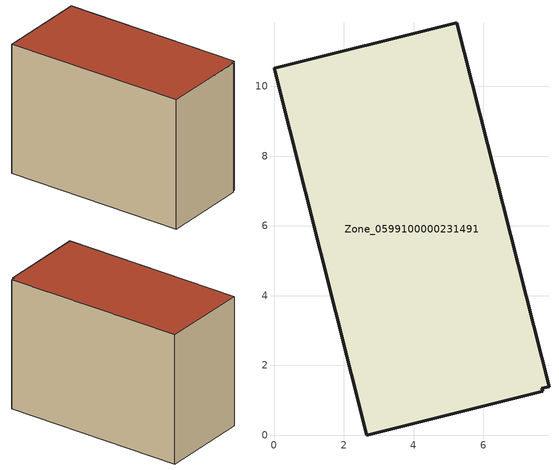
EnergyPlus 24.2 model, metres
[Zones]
Zone_0599100000231491
 floor ground (C_G): 7.88,1.39 7.68,1.35 7.7,1.26 2.66,0 0,10.51 5.24,11.82 z0
 wall outside (C_F): 7.88,1.39 5.24,11.82 0,10.51 2.66,0 7.7,1.26 7.68,1.35 7.88,1.39 z0:7.83
 roof outside (C_R): 7.68,1.35 7.88,1.39 5.24,11.82 0,10.51 2.66,0 7.7,1.26 z7.83
[BUILDING]
Pand.0599100000231491: North Axis=0; Terrain=City; Loads Convergence Tolerance Value=0.04; Temperature Convergence Tolerance Value=0.4; Solar Distribution=FullExterior; Maximum Number of Warmup Days=25; Minimum Number of Warmup Days=1
[Site:Location]
Rotterdam.The.Hague.AP_ZH_NLD Design_Conditions: Latitude=51.96; Longitude=4.45; Time Zone=1; Elevation=-4.5
[SITE:GROUNDTEMPERATURE:BUILDINGSURFACE]
18, 18, 18, 18, 18, 18, 18, 18, 18, 18, 18, 18
[MATERIAL] Thermal Absorptance=0.9; Solar Absorptance=0.7; Visible Absorptance=0.7
Name | Roughness | Thickness | Conductivity | Density | Specific Heat
G.TI.1975-1991 | MediumSmooth | 0.15 | 0.288461 | 540 | 1210
F.TI.1975-1991 | Rough | 0.3 | 0.230769 | 1920 | 840
R.TI.1975-1991 | MediumRough | 0.2 | 0.153846 | 1500 | 1000
[CONSTRUCTION]
C_G: G.TI.1975-1991
C_F: F.TI.1975-1991
C_R: R.TI.1975-1991
[ZONE]
Zone_0599100000231491: Type=1; Multiplier=1; Ceiling Height=Autocalculate; Volume=Autocalculate; Floor Area=autocalculate; Part of Total Floor Area=Yes
[ZONEINFILTRATION:DESIGNFLOWRATE]
Infil_Zone_0599100000231491: Zone or ZoneList or Space or SpaceList=Zone_0599100000231491; Schedule=AlwaysOn; Design Flow Rate Calculation Method=Flow/Area; Flow Rate per Floor Area=0.003; Constant Term Coefficient=1; Temperature Term Coefficient=0; Velocity Term Coefficient=0; Velocity Squared Term Coefficient=0
[HVACTEMPLATE:ZONE:IDEALLOADSAIRSYSTEM]
Zone_0599100000231491: Maximum Heating Supply Air Temperature=50; Minimum Cooling Supply Air Temperature=13; Maximum Heating Supply Air Humidity Ratio=0.0156; Minimum Cooling Supply Air Humidity Ratio=0.0077; Heating Limit=NoLimit; Cooling Limit=NoLimit; Dehumidification Control Type=ConstantSensibleHeatRatio; Cooling Sensible Heat Ratio=0.7; Dehumidification Setpoint=60; Humidification Control Type=None; Humidification Setpoint=30; Outdoor Air Method=None; Outdoor Air Flow Rate per Person=0.00944; Outdoor Air Flow Rate per Zone Floor Area=0; Outdoor Air Flow Rate per Zone=0; Demand Controlled Ventilation Type=None; Outdoor Air Economizer Type=NoEconomizer; Heat Recovery Type=None; Sensible Heat Recovery Effectiveness=0.7; Latent Heat Recovery Effectiveness=0.65
[ZONECONTROL:THERMOSTAT]
ThermostatControl_Zone_0599100000231491: Zone or ZoneList=Zone_0599100000231491; Control Type Schedule=DualSetpointControlType; Control 1=Thermostat_Zone_0599100000231491; Temperature Difference Between Cutout And Setpoint=0
[THERMOSTATSETPOINT:DUALSETPOINT]
Thermostat_Zone_0599100000231491: Heating Setpoint Temperature Schedule=HeatingSetpoint_Zone_0599100000231491; Cooling Setpoint Temperature Schedule=CoolingSetpoint_Zone_0599100000231491
[SCHEDULE:COMPACT]
HeatingSetpoint_Zone_0599100000231491: Through: 12/31, For: AllDays, Until: 24:00, 21
CoolingSetpoint_Zone_0599100000231491: Through: 12/31, For: AllDays, Until: 24:00, 24
DualSetpointControlType: Through: 12/31, For: AllDays, Until: 24:00, 4
AlwaysOn: Through: 12/31, For: AllDays, Until: 24:00, 1
